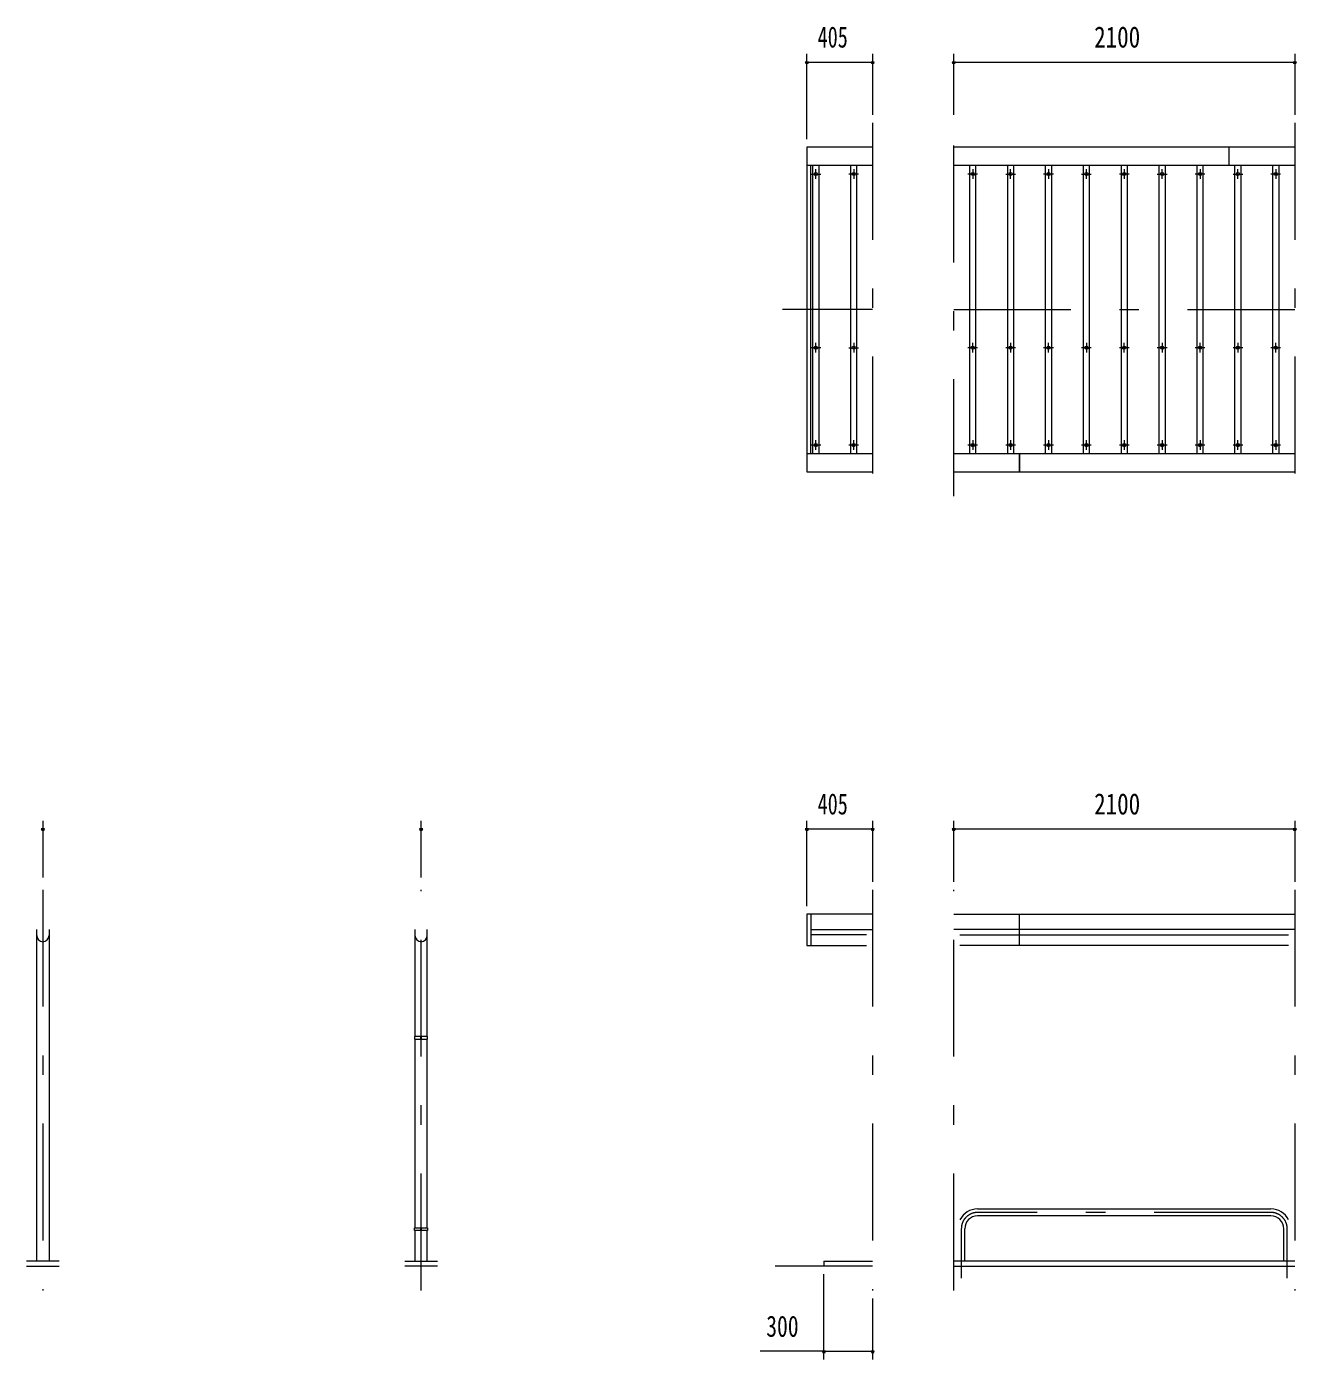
# Model space of a CAD drawing. Units: millimetres, scale not verified. Extents: x -23448 to 23452, y -10500 to 10500.
# Drawn here: x -23252 to -15431, y 1220 to 9431 of the extents above; entities that cross this region are included whole.
import ezdxf
from ezdxf.enums import TextEntityAlignment as Align

# ---------------------------------------------------------------- set-up
doc = ezdxf.new("R2010")
doc.units = ezdxf.units.MM
doc.header["$LTSCALE"] = 60
doc.linetypes.add('USER3', pattern=[24, 12, -5, 2, -5])
for name, color, linetype, lineweight in [('0-2_1-0BOLD', 7, 'Continuous', 18), ('0-3_1-2CENTER', 3, 'USER3', 18), ('0-4_1-4THIN', 4, 'Continuous', 18), ('0-5_1-5DIM', 3, 'Continuous', 18)]:
    doc.layers.add(name, color=color, linetype=linetype, lineweight=lineweight)
doc.styles.add('ＭＳ ゴシック', font='')
doc.styles.get('ＭＳ ゴシック').set_extended_font_data('MS Gothic')

msp = doc.modelspace()

# ---------------------------------------------------------------- linework, layer by layer
at = {"layer": '0-2_1-0BOLD'}
for p, q in [((-15440.69, 8687.67), (-17540.69, 8687.67)), ((-15845.69, 8687.67), (-15845.69, 8577.67)), ((-18445.69, 8577.67), (-18040.69, 8577.67)), ((-18420.69, 6797.67), (-18420.69, 8577.67)), ((-17540.69, 8577.67), (-15440.69, 8577.67)), ((-18040.69, 6797.67), (-18445.69, 6797.67)), ((-15440.69, 6797.67), (-17540.69, 6797.67)), ((-17135.69, 6797.67), (-17135.69, 6687.67)), ((-17135.69, 6687.67), (-17135.69, 6797.67)), ((-18445.69, 6687.67), (-18040.69, 6687.67)), ((-17540.69, 6687.67), (-15440.69, 6687.67)), ((-18420.69, 3962.67), (-18420.69, 3768.55)), ((-17540.69, 3962.67), (-15440.69, 3962.67)), ((-17135.69, 3768.55), (-17135.69, 3962.67)), ((-23190.02, 1824.67), (-23190.02, 3868.72)), ((-23113.72, 3868.72), (-23113.72, 1824.67)), ((-20860.29, 3868.72), (-20860.29, 3208.21)), ((-20783.99, 3208.21), (-20783.99, 3868.72)), ((-18420.69, 3868.72), (-18040.69, 3868.72)), ((-15440.69, 3868.72), (-17540.69, 3868.72)), ((-18078.84, 3834.18), (-18420.69, 3834.18)), ((-17502.54, 3834.18), (-15478.84, 3834.18)), ((-15478.84, 3768.55), (-17502.54, 3768.55)), ((-20825.19, 3208.21), (-20825.19, 3192.21)), ((-20819.09, 3192.21), (-20819.09, 3208.21)), ((-20860.29, 3192.21), (-20860.29, 2029.06)), ((-20825.19, 3200.21), (-20819.09, 3200.21)), ((-20783.99, 2029.06), (-20783.99, 3192.21)), ((-17394.33, 2146.02), (-15587.04, 2146.02)), ((-15587.04, 2103.32), (-17394.33, 2103.32)), ((-20860.29, 2013.06), (-20860.29, 1824.67)), ((-20825.19, 2029.06), (-20825.19, 2013.06)), ((-20825.19, 2021.06), (-20819.09, 2021.06)), ((-20819.09, 2013.06), (-20819.09, 2029.06)), ((-20783.99, 1824.67), (-20783.99, 2013.06)), ((-17472.98, 1824.67), (-17472.98, 2024.67)), ((-15508.39, 1824.67), (-15508.39, 2024.67)), ((-23051.87, 1824.67), (-23251.88, 1824.67)), ((-20922.14, 1824.67), (-20722.14, 1824.67)), ((-18340.69, 1824.67), (-18340.69, 1794.67)), ((-18340.69, 1824.67), (-18040.69, 1824.67)), ((-15440.69, 1824.67), (-17540.69, 1824.67)), ((-23251.88, 1794.67), (-23051.87, 1794.67)), ((-20722.14, 1794.67), (-20922.14, 1794.67)), ((-18040.69, 1794.67), (-18640.69, 1794.67)), ((-17540.69, 1794.67), (-15440.69, 1794.67))]:
    msp.add_line(p, q, dxfattribs=at)
for points in [[(-18040.69, 8687.67), (-18445.69, 8687.67), (-18445.69, 6687.67)], [(-18040.69, 3962.67), (-18445.69, 3962.67), (-18445.69, 3768.55), (-18078.84, 3768.55)]]:
    msp.add_lwpolyline(points, dxfattribs=at)
for points in [[(-20782.39, 3192.21), (-20782.39, 3208.21), (-20861.89, 3208.21), (-20861.89, 3192.21)], [(-20782.39, 2029.06), (-20782.39, 2013.06), (-20861.89, 2013.06), (-20861.89, 2029.06)]]:
    msp.add_lwpolyline(points, close=True, dxfattribs=at)
for centre in [(-18390.69, 8522.67), (-18157.36, 8522.67), (-17424.02, 8522.67), (-17190.69, 8522.67), (-16957.36, 8522.67), (-16724.02, 8522.67), (-16490.69, 8522.67), (-16257.36, 8522.67), (-16024.02, 8522.67), (-15790.69, 8522.67), (-15557.36, 8522.67), (-18390.69, 7452.68), (-18157.36, 7452.68), (-17424.02, 7452.68), (-17190.69, 7452.68), (-16957.36, 7452.68), (-16724.02, 7452.68), (-16490.69, 7452.68), (-16257.36, 7452.68), (-16024.02, 7452.68), (-15790.69, 7452.68), (-15557.36, 7452.68), (-18390.69, 6852.68), (-18157.36, 6852.68), (-17424.02, 6852.68), (-17190.69, 6852.68), (-16957.36, 6852.68), (-16724.02, 6852.68), (-16490.69, 6852.68), (-16257.36, 6852.68), (-16024.02, 6852.68), (-15790.69, 6852.68), (-15557.36, 6852.68)]:
    msp.add_circle(centre, 10, dxfattribs=at)
for centre, radius, start, end in [((-23151.87, 3830.56), 38.15, 180, 0), ((-20822.14, 3830.56), 38.15, 180, 0), ((-17394.33, 2024.67), 121.35, 90, 153.08894), ((-15587.04, 2024.67), 121.35, 26.92177, 90), ((-17394.33, 2024.67), 78.65, 90, 180), ((-15587.04, 2024.67), 78.65, 0, 90)]:
    msp.add_arc(centre, radius, start, end, dxfattribs=at)
at = {"layer": '0-3_1-2CENTER'}
for p, q in [((-18040.69, 8837.68), (-18040.69, 6537.67)), ((-17540.69, 6537.67), (-17540.69, 8837.68)), ((-15440.69, 8837.68), (-15440.69, 6537.67)), ((-18390.69, 8492.67), (-18390.69, 8552.68)), ((-18157.36, 8552.68), (-18157.36, 8492.68)), ((-17424.02, 8552.68), (-17424.02, 8492.68)), ((-17190.69, 8492.68), (-17190.69, 8552.68)), ((-16957.36, 8552.68), (-16957.36, 8492.68)), ((-16724.02, 8492.68), (-16724.02, 8552.68)), ((-16490.69, 8552.68), (-16490.69, 8492.68)), ((-16257.36, 8492.68), (-16257.36, 8552.68)), ((-16024.02, 8552.68), (-16024.02, 8492.68)), ((-15790.69, 8492.68), (-15790.69, 8552.68)), ((-15557.36, 8552.68), (-15557.36, 8492.68)), ((-18420.69, 8522.67), (-18360.69, 8522.67)), ((-18127.36, 8522.67), (-18187.36, 8522.67)), ((-17394.02, 8522.67), (-17454.02, 8522.67)), ((-17220.69, 8522.67), (-17160.69, 8522.67)), ((-16927.36, 8522.67), (-16987.36, 8522.67)), ((-16754.02, 8522.67), (-16694.02, 8522.67)), ((-16460.69, 8522.67), (-16520.69, 8522.67)), ((-16287.36, 8522.67), (-16227.36, 8522.67)), ((-15994.02, 8522.67), (-16054.02, 8522.67)), ((-15820.69, 8522.67), (-15760.69, 8522.67)), ((-15527.36, 8522.67), (-15587.36, 8522.67)), ((-18040.69, 7687.67), (-18595.69, 7687.67)), ((-17540.69, 7687.67), (-15440.69, 7687.67)), ((-18390.69, 7422.67), (-18390.69, 7482.68)), ((-18157.36, 7482.68), (-18157.36, 7422.67)), ((-17424.02, 7422.67), (-17424.02, 7482.68)), ((-17190.69, 7482.68), (-17190.69, 7422.67)), ((-16957.36, 7422.67), (-16957.36, 7482.68)), ((-16724.02, 7482.68), (-16724.02, 7422.67)), ((-16490.69, 7422.67), (-16490.69, 7482.68)), ((-16257.36, 7482.68), (-16257.36, 7422.67)), ((-16024.02, 7422.67), (-16024.02, 7482.68)), ((-15790.69, 7482.68), (-15790.69, 7422.67)), ((-15557.36, 7422.67), (-15557.36, 7482.68)), ((-18360.69, 7452.68), (-18420.69, 7452.68)), ((-18187.36, 7452.68), (-18127.36, 7452.68)), ((-17394.02, 7452.68), (-17454.02, 7452.68)), ((-17160.69, 7452.68), (-17220.69, 7452.68)), ((-16927.36, 7452.68), (-16987.36, 7452.68)), ((-16694.02, 7452.68), (-16754.02, 7452.68)), ((-16460.69, 7452.68), (-16520.69, 7452.68)), ((-16227.36, 7452.68), (-16287.36, 7452.68)), ((-15994.02, 7452.68), (-16054.02, 7452.68)), ((-15760.69, 7452.68), (-15820.69, 7452.68)), ((-15527.36, 7452.68), (-15587.36, 7452.68)), ((-18360.69, 6852.68), (-18420.69, 6852.68)), ((-18390.69, 6822.68), (-18390.69, 6882.67)), ((-18127.36, 6852.68), (-18187.36, 6852.68)), ((-18157.36, 6822.68), (-18157.36, 6882.68)), ((-17394.02, 6852.68), (-17454.02, 6852.68)), ((-17424.02, 6882.68), (-17424.02, 6822.68)), ((-17160.69, 6852.68), (-17220.69, 6852.68)), ((-17190.69, 6882.68), (-17190.69, 6822.68)), ((-16927.36, 6852.68), (-16987.36, 6852.68)), ((-16957.36, 6882.68), (-16957.36, 6822.68)), ((-16694.02, 6852.68), (-16754.02, 6852.68)), ((-16724.02, 6822.68), (-16724.02, 6882.68)), ((-16460.69, 6852.68), (-16520.69, 6852.68)), ((-16490.69, 6882.68), (-16490.69, 6822.68)), ((-16227.36, 6852.68), (-16287.36, 6852.68)), ((-16257.36, 6882.68), (-16257.36, 6822.68)), ((-15994.02, 6852.68), (-16054.02, 6852.68)), ((-16024.02, 6882.68), (-16024.02, 6822.68)), ((-15760.69, 6852.68), (-15820.69, 6852.68)), ((-15790.69, 6822.68), (-15790.69, 6882.68)), ((-15527.36, 6852.68), (-15587.36, 6852.68)), ((-15557.36, 6882.68), (-15557.36, 6822.68)), ((-23151.87, 4112.67), (-23151.87, 1644.67)), ((-20822.14, 1644.67), (-20822.14, 4112.67)), ((-18040.69, 4112.67), (-18040.69, 1644.67)), ((-17540.69, 1644.67), (-17540.69, 4112.67)), ((-15440.69, 4112.67), (-15440.69, 1644.67)), ((-15587.04, 2124.67), (-17394.33, 2124.67)), ((-17494.33, 2024.67), (-17494.33, 1719.67)), ((-15487.04, 1719.67), (-15487.04, 2024.67))]:
    msp.add_line(p, q, dxfattribs=at)
for centre, start, end in [((-17394.33, 2024.67), 90, 180), ((-15587.04, 2024.67), 0, 90)]:
    msp.add_arc(centre, 100, start, end, dxfattribs=at)
at = {"layer": '0-4_1-4THIN'}
for p, q in [((-18410.69, 8577.68), (-18410.69, 6797.68)), ((-18370.69, 6797.68), (-18370.69, 8577.68)), ((-18177.36, 8577.68), (-18177.36, 6797.68)), ((-18137.36, 6797.68), (-18137.36, 8577.68)), ((-17444.03, 8577.68), (-17444.03, 6797.68)), ((-17404.03, 6797.68), (-17404.03, 8577.68)), ((-17210.69, 8577.68), (-17210.69, 6797.68)), ((-17170.69, 6797.68), (-17170.69, 8577.68)), ((-16977.36, 8577.68), (-16977.36, 6797.68)), ((-16937.36, 6797.68), (-16937.36, 8577.68)), ((-16744.03, 8577.68), (-16744.03, 6797.68)), ((-16704.03, 6797.68), (-16704.03, 8577.68)), ((-16510.69, 8577.68), (-16510.69, 6797.68)), ((-16470.69, 6797.68), (-16470.69, 8577.68)), ((-16277.36, 8577.68), (-16277.36, 6797.68)), ((-16237.36, 6797.68), (-16237.36, 8577.68)), ((-16044.03, 8577.68), (-16044.03, 6797.68)), ((-16004.03, 6797.68), (-16004.03, 8577.68)), ((-15810.69, 8577.68), (-15810.69, 6797.68)), ((-15770.69, 6797.68), (-15770.69, 8577.68)), ((-15577.36, 8577.68), (-15577.36, 6797.68)), ((-15537.36, 6797.68), (-15537.36, 8577.68))]:
    msp.add_line(p, q, dxfattribs=at)
at = {"layer": '0-5_1-5DIM'}
for p, q in [((-18435.69, 9212.68), (-18455.69, 9212.68)), ((-18445.69, 8737.67), (-18445.69, 9262.68)), ((-18445.69, 9212.68), (-18040.69, 9212.68)), ((-18030.69, 9212.68), (-18050.69, 9212.68)), ((-18040.69, 9262.68), (-18040.69, 8887.68)), ((-17530.69, 9212.68), (-17550.69, 9212.68)), ((-17540.69, 8887.68), (-17540.69, 9262.68)), ((-17540.69, 9212.68), (-15440.69, 9212.68)), ((-15430.69, 9212.68), (-15450.69, 9212.68)), ((-15440.69, 9262.68), (-15440.69, 8887.68)), ((-23151.87, 4537.67), (-23151.87, 4187.67)), ((-20822.14, 4187.67), (-20822.14, 4537.67)), ((-18445.69, 4012.67), (-18445.69, 4537.67)), ((-18040.69, 4537.67), (-18040.69, 4162.67)), ((-17540.69, 4162.67), (-17540.69, 4537.67)), ((-15440.69, 4537.67), (-15440.69, 4162.67)), ((-23141.88, 4487.67), (-23161.88, 4487.67)), ((-20812.14, 4487.67), (-20832.14, 4487.67)), ((-18435.69, 4487.67), (-18455.69, 4487.67)), ((-18445.69, 4487.67), (-18040.69, 4487.67)), ((-18030.69, 4487.67), (-18050.69, 4487.67)), ((-17530.69, 4487.67), (-17550.69, 4487.67)), ((-17540.69, 4487.67), (-15440.69, 4487.67)), ((-15430.69, 4487.67), (-15450.69, 4487.67)), ((-18340.69, 1219.67), (-18340.69, 1744.67)), ((-18040.69, 1594.67), (-18040.69, 1219.67)), ((-18340.69, 1269.67), (-18733.19, 1269.67)), ((-18330.69, 1269.67), (-18350.69, 1269.67)), ((-18340.69, 1269.67), (-18040.69, 1269.67)), ((-18030.69, 1269.67), (-18050.69, 1269.67))]:
    msp.add_line(p, q, dxfattribs=at)
for centre in [(-18445.69, 9212.68), (-18040.69, 9212.68), (-17540.69, 9212.68), (-15440.69, 9212.68), (-23151.88, 4487.67), (-20822.14, 4487.67), (-18445.69, 4487.67), (-18040.69, 4487.67), (-17540.69, 4487.67), (-15440.69, 4487.67), (-18340.69, 1269.67), (-18040.69, 1269.67)]:
    msp.add_arc(centre, 10, 180, 0, dxfattribs=at)

# ---------------------------------------------------------------- texts
at = {"layer": '0-5_1-5DIM', "color": 7, "style": 'ＭＳ ゴシック'}
for s, width, p in [('405', 0.7, (-18379.57, 9262.68)), ('2100', 0.8, (-16676.07, 9262.68)), ('405', 0.7, (-18379.57, 4537.67)), ('2100', 0.8, (-16676.08, 4537.67)), ('300', 0.75, (-18696.04, 1319.67))]:
    msp.add_text(s, height=130.2, dxfattribs=dict(at, width=width)).set_placement(p, align=Align.BOTTOM_LEFT)

doc.saveas('drawing.dxf')
